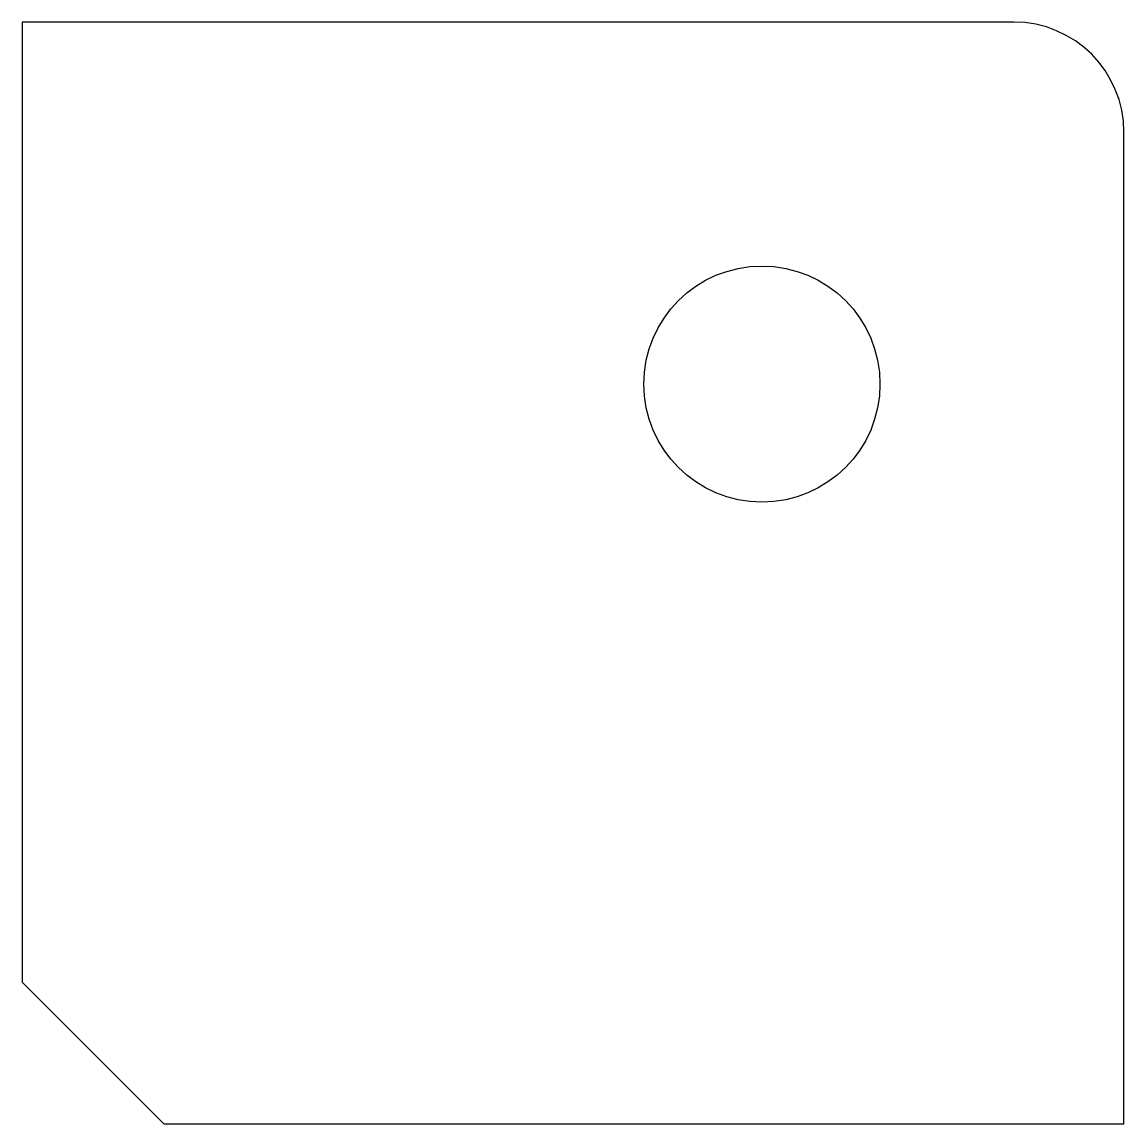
# Model space of a CAD drawing. Header units: millimetres. Extents: x -35583 to -35513, y -14261.4 to -14191.4.
import ezdxf

# ---------------------------------------------------------------- set-up
doc = ezdxf.new("R2010")
doc.units = ezdxf.units.MM
doc.header["$MEASUREMENT"] = 0

msp = doc.modelspace()

# ---------------------------------------------------------------- linework, layer by layer
for p, q in [((-35583, -14191.429), (-35583, -14252.429)), ((-35520, -14191.429), (-35583, -14191.429)), ((-35513, -14261.429), (-35513, -14198.429)), ((-35574, -14261.429), (-35583, -14252.429)), ((-35574, -14261.429), (-35513, -14261.429))]:
    msp.add_line(p, q)
msp.add_circle((-35536, -14214.429), 7.5)
msp.add_arc((-35520, -14198.429), 7, 0, 90)

doc.saveas('drawing.dxf')
